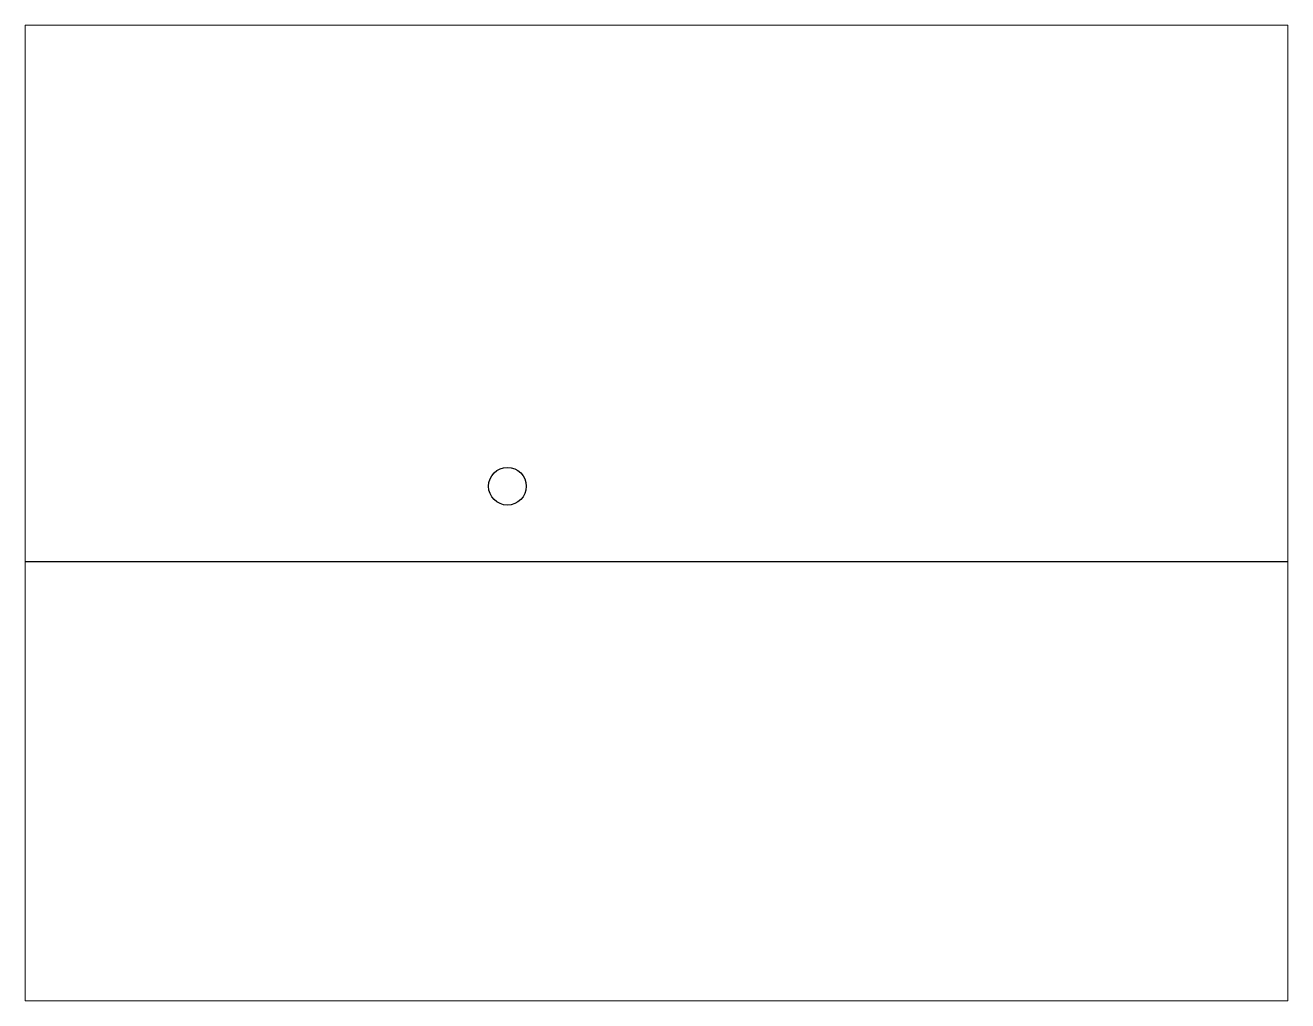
# Paper-space layout 'Layout2' of a CAD drawing. Header units: millimetres. Extents: x 1.1 to 9.9, y 0.85 to 7.65.
# The model-space entities are those that its viewports show. They can reach past a viewport. Long polylines and large blocks are cut down to what shows.
import ezdxf

# ---------------------------------------------------------------- set-up
doc = ezdxf.new("R2010")
doc.units = ezdxf.units.MM
doc.header["$MEASUREMENT"] = 0

msp = doc.modelspace()

# ---------------------------------------------------------------- linework, layer by layer
msp.add_line((14, 100), (418.47, 100))
msp.add_open_spline([(97.59, 106), (97.59, 106.83), (96.92, 107.5), (96.09, 107.5), (95.27, 107.5), (94.59, 106.83), (94.59, 106), (94.59, 105.17), (95.27, 104.5), (96.09, 104.5), (96.92, 104.5), (97.59, 105.17), (97.59, 106)], degree=3, knots=[0, 0, 0, 0, 1, 1, 1, 2, 2, 2, 3, 3, 3, 4, 4, 4, 4])

psp = doc.layouts.new('Layout2')

# ---------------------------------------------------------------- viewports
at = {"layer": '0', "view_target_point": (76.4449, 61.8996)}
psp.add_viewport(center=(5.5, 4.25), size=(8.8, 6.8), view_center_point=(31.5139, 41.9686), view_height=77.674842, dxfattribs=at)

doc.saveas('drawing.dxf')
